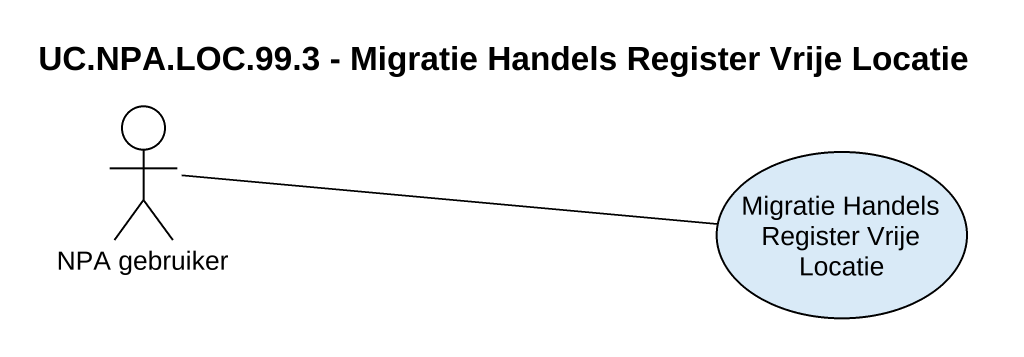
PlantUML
@startuml
title UC.NPA.LOC.99.3 - Migratie Handels Register Vrije Locatie
actor "NPA gebruiker" as NPA_gebruiker
usecase "Migratie Handels Register Vrije Locatie" as Migratie_Handels_Register
NPA_gebruiker -right- Migratie_Handels_Register
@enduml
